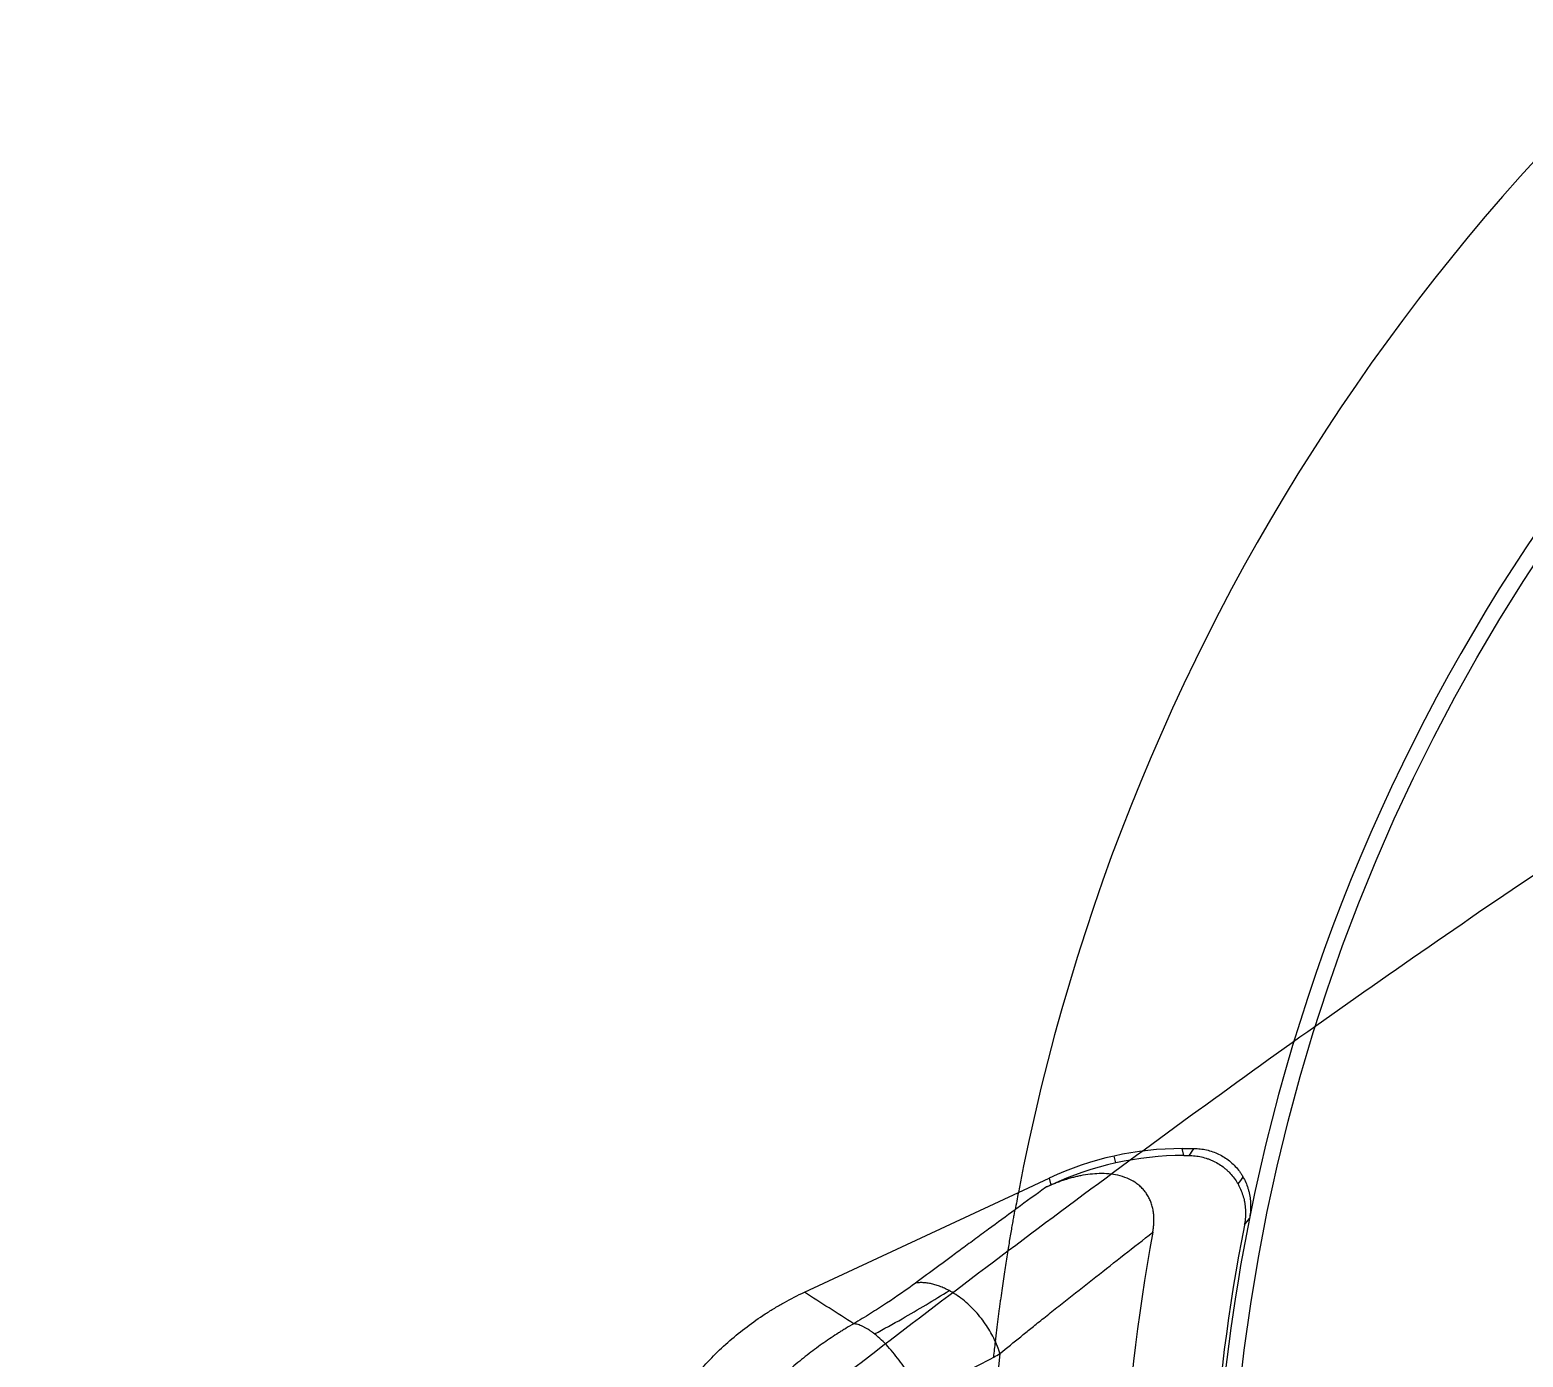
# Model space of a CAD drawing. Header units: millimetres. Extents: x 2234 to 3061, y 2092 to 2676.
# Drawn here: x 2640.5 to 2686.33, y 2482.61 to 2523.34 of the extents above; entities that cross this region are included whole.
import ezdxf

# ---------------------------------------------------------------- set-up
doc = ezdxf.new("R2010")
doc.units = ezdxf.units.MM
doc.layers.add('20', color=7, linetype='Continuous', true_color=0xffffff)
doc.layers.add('21', color=7, linetype='Continuous', true_color=0xffffff)
doc.layers.add('dim', color=82, linetype='Continuous', lineweight=9)
doc.styles.add('Capful-A', font='')
doc.styles.get('Capful-A').set_extended_font_data('Microsoft YaHei')
doc.dimstyles.new('Capful-A-2.5', dxfattribs={"dimscale": 2.5, "dimtxt": 2.5, "dimasz": 2.5, "dimexe": 1.5, "dimexo": 1, "dimgap": 1.5, "dimtad": 0, "dimdsep": 46, "dimtxsty": 'Capful-A', "dimcen": 0, "dimclrt": 2, "dimazin": 2, "dimtfac": 1, "dimtmove": 0, "dimatfit": 3, "dimfxl": 0, "dimtolj": 1, "dimtzin": 0, "dimarcsym": 0})

# ---------------------------------------------------------------- blocks, each defined once
blk = doc.blocks.new('*D45')
at = {"layer": 'Defpoints', "color": 0, "transparency": 16777216}
for p in [(2734.695, 2492.814), (2734.695, 2489.132), (2636.695, 2393.007)]:
    blk.add_point(p, dxfattribs=at)
at = {"layer": 'dim', "color": 0, "lineweight": -2, "transparency": 16777216}
blk.add_line((2734.695, 2490.382), (2734.695, 2492.814), dxfattribs=at)
at = {"layer": 'dim', "color": 2, "transparency": 16777216, "insert": (2734.695, 2498.51), "char_height": 6.25, "attachment_point": 5, "rotation": 90, "style": 'Capful-A', "bg_fill": 3, "box_fill_scale": 1.1, "bg_fill_color": 256, "bg_fill_true_color": 13158600, "bg_fill_transparency": 0}
blk.add_mtext('\\A1;98', dxfattribs=at)

msp = doc.modelspace()

# ---------------------------------------------------------------- linework, layer by layer
at = {"layer": '20', "color": 7, "linetype": 'Continuous', "lineweight": 18}
msp.add_line((2664.273, 2484.597), (2670.841, 2487.66), dxfattribs=at)
msp.add_arc((2734.695, 2475.507), 65, 76.70874, 169.22418, dxfattribs=at)
msp.add_ellipse((2734.696, 2475.507), major_axis=(-63.906, 11.878), ratio=0.999996, start_param=6.27888, end_param=6.28716, dxfattribs=at)
for points, knots in [([(2670.743, 2487.131), (2670.47, 2486.931), (2670.199, 2486.732), (2669.778, 2486.422), (2669.631, 2486.314), (2669.341, 2486.1), (2669.202, 2485.997), (2668.999, 2485.847), (2668.931, 2485.797), (2668.808, 2485.706), (2668.751, 2485.665), (2668.639, 2485.583), (2668.585, 2485.542), (2668.474, 2485.461), (2668.418, 2485.42), (2668.139, 2485.215), (2667.915, 2485.049), (2667.686, 2484.88)], [0, 0, 0, 0, 0.238732, 0.238732, 0.36561, 0.36561, 0.492488, 0.492488, 0.555927, 0.555927, 0.619366, 0.619366, 0.682805, 0.682805, 0.746244, 0.746244, 1, 1, 1, 1]), ([(2670.138, 2483.083), (2670.152, 2483.203), (2670.166, 2483.32), (2670.195, 2483.55), (2670.209, 2483.662), (2670.237, 2483.884), (2670.251, 2483.993), (2670.273, 2484.154), (2670.28, 2484.207), (2670.291, 2484.286), (2670.294, 2484.313), (2670.302, 2484.365), (2670.32, 2484.495), (2670.337, 2484.622), (2670.366, 2484.819), (2670.38, 2484.916), (2670.408, 2485.105), (2670.421, 2485.197), (2670.449, 2485.378), (2670.463, 2485.466), (2670.49, 2485.638), (2670.503, 2485.723), (2670.523, 2485.846), (2670.529, 2485.887), (2670.542, 2485.967), (2670.549, 2486.007), (2670.568, 2486.124), (2670.581, 2486.199), (2670.605, 2486.344), (2670.617, 2486.414), (2670.64, 2486.549), (2670.651, 2486.613), (2670.672, 2486.736), (2670.683, 2486.794), (2670.697, 2486.876), (2670.702, 2486.903), (2670.711, 2486.954), (2670.716, 2486.979), (2670.728, 2487.05), (2670.736, 2487.093), (2670.743, 2487.131)], [0, 0, 0, 0, 0.0625, 0.0625, 0.125, 0.125, 0.1875, 0.1875, 0.21875, 0.21875, 0.234375, 0.234375, 0.25, 0.3125, 0.3125, 0.375, 0.375, 0.4375, 0.4375, 0.5, 0.5, 0.5625, 0.5625, 0.59375, 0.59375, 0.625, 0.625, 0.6875, 0.6875, 0.75, 0.75, 0.8125, 0.8125, 0.875, 0.875, 0.90625, 0.90625, 0.9375, 0.9375, 1, 1, 1, 1]), ([(2658.696, 2475.892), (2658.697, 2476.121), (2658.716, 2476.577), (2658.79, 2477.253), (2658.91, 2477.92), (2659.022, 2478.36), (2659.117, 2478.688), (2659.168, 2478.851), (2659.224, 2479.014), (2659.261, 2479.122), (2659.281, 2479.176), (2659.38, 2479.444), (2659.554, 2479.865), (2659.857, 2480.473), (2660.202, 2481.057), (2660.46, 2481.431), (2660.664, 2481.705), (2660.734, 2481.795), (2660.842, 2481.929), (2660.878, 2481.974), (2660.951, 2482.062), (2661.136, 2482.28), (2661.484, 2482.654), (2661.98, 2483.118), (2662.508, 2483.546), (2662.88, 2483.807), (2663.12, 2483.963), (2663.168, 2483.993), (2663.265, 2484.054), (2663.314, 2484.084), (2663.462, 2484.173), (2663.561, 2484.23), (2663.861, 2484.396), (2664.065, 2484.5), (2664.273, 2484.597)], [0, 0, 0, 0, 0.0625, 0.125, 0.1875, 0.25, 0.25, 0.28125, 0.296875, 0.296875, 0.3125, 0.3125, 0.375, 0.4375, 0.5, 0.5625, 0.5625, 0.59375, 0.59375, 0.609375, 0.609375, 0.625, 0.6875, 0.75, 0.8125, 0.875, 0.875, 0.890625, 0.890625, 0.90625, 0.90625, 0.9375, 0.9375, 1, 1, 1, 1]), ([(2667.686, 2484.88), (2667.41, 2484.676), (2667.112, 2484.468), (2666.635, 2484.154), (2666.472, 2484.049), (2666.22, 2483.892), (2666.135, 2483.839), (2665.963, 2483.735), (2665.874, 2483.681), (2665.792, 2483.632)], [0, 0, 0, 0, 0.5, 0.5, 0.75, 0.75, 0.875, 0.875, 1, 1, 1, 1]), ([(2666.428, 2483.316), (2666.713, 2483.47), (2666.996, 2483.626), (2667.775, 2484.071), (2668.256, 2484.359), (2668.716, 2484.648)], [0, 0, 0, 0, 0.355031, 0.355031, 1, 1, 1, 1]), ([(2665.792, 2483.632), (2665.702, 2483.581), (2665.619, 2483.532), (2665.504, 2483.462), (2665.468, 2483.44), (2665.394, 2483.394), (2665.357, 2483.371), (2665.173, 2483.254), (2665.024, 2483.155), (2664.722, 2482.943), (2664.57, 2482.831), (2664.341, 2482.654), (2664.265, 2482.594), (2664.113, 2482.469), (2664.036, 2482.405), (2663.793, 2482.196), (2663.616, 2482.036), (2663.276, 2481.705), (2663.11, 2481.534), (2662.632, 2481.006), (2662.335, 2480.634), (2662.064, 2480.243)], [0, 0, 0, 0, 0.0625, 0.0625, 0.09375, 0.09375, 0.125, 0.125, 0.25, 0.25, 0.375, 0.375, 0.4375, 0.4375, 0.5, 0.5, 0.625, 0.625, 0.75, 0.75, 1, 1, 1, 1]), ([(2670.084, 2482.606), (2670.093, 2482.686), (2670.102, 2482.766), (2670.12, 2482.925), (2670.129, 2483.004), (2670.138, 2483.083)], [0, 0, 0, 0, 0.5, 0.5, 1, 1, 1, 1]), ([(2667.798, 2481.488), (2667.908, 2481.536), (2668.027, 2481.589), (2668.256, 2481.692), (2668.369, 2481.744), (2668.703, 2481.899), (2668.918, 2482.002), (2669.466, 2482.273), (2669.786, 2482.441), (2670.084, 2482.606)], [0, 0, 0, 0, 0.1374, 0.1374, 0.274799, 0.274799, 0.549598, 0.549598, 1, 1, 1, 1])]:
    msp.add_open_spline(points, degree=3, knots=knots, dxfattribs=at)
msp.add_open_spline([(2665.792, 2483.632), (2665.283, 2483.953), (2664.777, 2484.274), (2664.273, 2484.597)], degree=3, dxfattribs=at)
for points, weights in [([(2670.138, 2483.083), (2669.226, 2485.098), (2667.686, 2484.88)], [0.925222636025, 0.674441987499, 1]), ([(2667.798, 2481.488), (2666.84, 2483.513), (2665.792, 2483.632)], [1, 0.71169391973, 1])]:
    msp.add_rational_spline(points, weights, degree=2, dxfattribs=at)
at = {"layer": '21', "color": 7, "linetype": 'Continuous', "lineweight": 18}
for p, q in [((2673.829, 2488.564), (2673.781, 2488.778)), ((2675.919, 2488.793), (2675.872, 2489.007)), ((2675.872, 2489.007), (2676.228, 2489.007)), ((2675.919, 2488.793), (2676.071, 2488.793)), ((2670.841, 2487.66), (2671.79, 2488.102)), ((2671.837, 2487.888), (2671.676, 2487.812)), ((2671.79, 2488.102), (2671.837, 2487.888))]:
    msp.add_line(p, q, dxfattribs=at)
msp.add_circle((2734.695, 2475.507), 57.383, dxfattribs=at)
msp.add_circle((2734.695, 2475.507), 57.383, dxfattribs=at)
for radius, start, end in [(65, 76.70874, 169.22418), (57.886, 70.75015, 168.68839), (60.72, 169.63088, 199.67633), (57.998, 168.91937, 199.32262), (57.886, 168.68839, 199.44314), (65, 173.2824, 173.30685), (64.82, 173.61574, 236.41005)]:
    msp.add_arc((2734.695, 2475.507), radius, start, end, dxfattribs=at)
for centre, major_axis, ratio, start_param, end_param in [((2676.026, 2478.654), (2.244, -10.124), 0.96434, 2.930974, 3.352211), ((2676.073, 2478.44), (2.244, -10.124), 0.96434, 2.930974, 3.352211), ((2734.708, 2429.618), (-0.03, 90.795), 0.851421, 0.857519, 0.860636), ((2734.702, 2428.493), (-0.016, 89.63), 0.851413, 0.842556, 0.845702), ((2734.696, 2475.507), (-63.906, 11.878), 0.999996, 6.27888, 6.28716)]:
    msp.add_ellipse(centre, major_axis=major_axis, ratio=ratio, start_param=start_param, end_param=end_param, dxfattribs=at)
for points, knots in [([(2660.082, 2477.833), (2662.395, 2479.652), (2664.742, 2481.474), (2669.527, 2485.129), (2671.965, 2486.961), (2676.97, 2490.639), (2679.535, 2492.485), (2684.852, 2496.195), (2687.601, 2498.06), (2690.492, 2499.94)], [0, 0, 0, 0, 0.25, 0.25, 0.5, 0.5, 0.75, 0.75, 1, 1, 1, 1]), ([(2676.071, 2488.793), (2676.137, 2488.793), (2676.203, 2488.789), (2676.333, 2488.775), (2676.462, 2488.753), (2676.587, 2488.718), (2676.68, 2488.685), (2676.711, 2488.674), (2676.772, 2488.649), (2676.802, 2488.635), (2676.89, 2488.593), (2677.004, 2488.529), (2677.123, 2488.444), (2677.187, 2488.392), (2677.212, 2488.371), (2677.224, 2488.36), (2677.261, 2488.327), (2677.284, 2488.304), (2677.353, 2488.234), (2677.439, 2488.137), (2677.514, 2488.03), (2677.565, 2487.946), (2677.582, 2487.918), (2677.613, 2487.86), (2677.628, 2487.831), (2677.67, 2487.742), (2677.719, 2487.621), (2677.754, 2487.496), (2677.776, 2487.401), (2677.782, 2487.369), (2677.793, 2487.304), (2677.798, 2487.271), (2677.809, 2487.173), (2677.813, 2487.108), (2677.815, 2486.978), (2677.809, 2486.848), (2677.791, 2486.719), (2677.778, 2486.654)], [0, 0, 0, 0, 0.0625, 0.0625, 0.125, 0.1875, 0.1875, 0.21875, 0.21875, 0.25, 0.25, 0.3125, 0.375, 0.390625, 0.390625, 0.40625, 0.40625, 0.4375, 0.4375, 0.5, 0.5625, 0.5625, 0.59375, 0.59375, 0.625, 0.625, 0.6875, 0.75, 0.75, 0.78125, 0.78125, 0.8125, 0.8125, 0.875, 0.875, 0.9375, 1, 1, 1, 1]), ([(2676.228, 2489.007), (2676.295, 2489.007), (2676.425, 2489), (2676.554, 2488.979), (2676.681, 2488.95), (2676.744, 2488.932), (2676.869, 2488.889), (2676.99, 2488.839), (2677.104, 2488.776), (2677.215, 2488.706), (2677.268, 2488.668), (2677.371, 2488.585), (2677.42, 2488.541), (2677.511, 2488.448), (2677.554, 2488.399), (2677.614, 2488.322), (2677.634, 2488.296), (2677.671, 2488.242), (2677.689, 2488.214), (2677.741, 2488.13), (2677.772, 2488.072), (2677.828, 2487.954), (2677.852, 2487.894), (2677.884, 2487.801), (2677.898, 2487.754), (2677.911, 2487.707), (2677.919, 2487.675), (2677.923, 2487.659), (2677.941, 2487.578), (2677.952, 2487.514), (2677.967, 2487.384), (2677.971, 2487.319), (2677.971, 2487.221), (2677.971, 2487.188), (2677.968, 2487.123), (2677.966, 2487.09), (2677.956, 2486.991), (2677.947, 2486.926), (2677.934, 2486.861)], [0, 0, 0, 0, 0.0625, 0.125, 0.125, 0.1875, 0.1875, 0.25, 0.3125, 0.3125, 0.375, 0.375, 0.4375, 0.4375, 0.5, 0.5, 0.53125, 0.53125, 0.5625, 0.5625, 0.625, 0.625, 0.6875, 0.6875, 0.71875, 0.734375, 0.734375, 0.75, 0.75, 0.8125, 0.8125, 0.875, 0.875, 0.90625, 0.90625, 0.9375, 0.9375, 1, 1, 1, 1]), ([(2671.676, 2487.812), (2671.381, 2487.598), (2671.087, 2487.383), (2670.777, 2487.156), (2670.76, 2487.143), (2670.743, 2487.131)], [0, 0, 0, 0, 0.944517, 0.944517, 1, 1, 1, 1]), ([(2674.967, 2486.436), (2674.968, 2486.444), (2674.971, 2486.46), (2674.975, 2486.484), (2674.979, 2486.508), (2674.982, 2486.532), (2674.985, 2486.556), (2674.988, 2486.579), (2674.991, 2486.603), (2674.993, 2486.626), (2674.995, 2486.649), (2674.997, 2486.672), (2674.999, 2486.694), (2675, 2486.717), (2675.001, 2486.739), (2675.002, 2486.761), (2675.003, 2486.783), (2675.003, 2486.805), (2675.003, 2486.827), (2675.003, 2486.848), (2675.002, 2486.869), (2675.002, 2486.89), (2675.001, 2486.911), (2674.999, 2486.932), (2674.998, 2486.952), (2674.996, 2486.972), (2674.995, 2486.992), (2674.988, 2487.056), (2674.971, 2487.161), (2674.934, 2487.303), (2674.883, 2487.436), (2674.819, 2487.561), (2674.74, 2487.678), (2674.647, 2487.788), (2674.54, 2487.886), (2674.387, 2487.998), (2674.172, 2488.108), (2673.901, 2488.19), (2673.612, 2488.234), (2673.33, 2488.242), (2673.038, 2488.221), (2672.809, 2488.185), (2672.626, 2488.146), (2672.495, 2488.114), (2672.352, 2488.073), (2672.232, 2488.035), (2672.136, 2488.002), (2672.069, 2487.977), (2672.002, 2487.952), (2671.936, 2487.926), (2671.87, 2487.899), (2671.805, 2487.871), (2671.74, 2487.842), (2671.697, 2487.822), (2671.676, 2487.812)], [0, 0, 0, 0, 0.005356, 0.010672, 0.015947, 0.021183, 0.026377, 0.031532, 0.036646, 0.041719, 0.046752, 0.051744, 0.056695, 0.061606, 0.066476, 0.071305, 0.076093, 0.08084, 0.085546, 0.090211, 0.094835, 0.099418, 0.10396, 0.108461, 0.112921, 0.117341, 0.121719, 0.126057, 0.159057, 0.190932, 0.221802, 0.251804, 0.282802, 0.313952, 0.345465, 0.377549, 0.437309, 0.502433, 0.561905, 0.627883, 0.686568, 0.752536, 0.779303, 0.808806, 0.841, 0.875839, 0.891472, 0.907074, 0.922644, 0.938181, 0.953686, 0.969158, 0.984596, 1, 1, 1, 1]), ([(2670.138, 2483.083), (2670.152, 2483.203), (2670.166, 2483.32), (2670.195, 2483.55), (2670.209, 2483.662), (2670.237, 2483.884), (2670.251, 2483.993), (2670.273, 2484.154), (2670.28, 2484.207), (2670.291, 2484.286), (2670.294, 2484.313), (2670.302, 2484.365), (2670.32, 2484.495), (2670.337, 2484.622), (2670.366, 2484.819), (2670.38, 2484.916), (2670.408, 2485.105), (2670.421, 2485.197), (2670.449, 2485.378), (2670.463, 2485.466), (2670.49, 2485.638), (2670.503, 2485.723), (2670.523, 2485.846), (2670.529, 2485.887), (2670.542, 2485.967), (2670.549, 2486.007), (2670.568, 2486.124), (2670.581, 2486.199), (2670.605, 2486.344), (2670.617, 2486.414), (2670.64, 2486.549), (2670.651, 2486.613), (2670.672, 2486.736), (2670.683, 2486.794), (2670.697, 2486.876), (2670.702, 2486.903), (2670.711, 2486.954), (2670.716, 2486.979), (2670.728, 2487.05), (2670.736, 2487.093), (2670.743, 2487.131)], [0, 0, 0, 0, 0.0625, 0.0625, 0.125, 0.125, 0.1875, 0.1875, 0.21875, 0.21875, 0.234375, 0.234375, 0.25, 0.3125, 0.3125, 0.375, 0.375, 0.4375, 0.4375, 0.5, 0.5, 0.5625, 0.5625, 0.59375, 0.59375, 0.625, 0.625, 0.6875, 0.6875, 0.75, 0.75, 0.8125, 0.8125, 0.875, 0.875, 0.90625, 0.90625, 0.9375, 0.9375, 1, 1, 1, 1]), ([(2670.277, 2482.715), (2670.492, 2482.89), (2670.704, 2483.062), (2670.965, 2483.274), (2671.017, 2483.317), (2671.121, 2483.401), (2671.173, 2483.443), (2671.278, 2483.528), (2671.331, 2483.571), (2671.447, 2483.665), (2671.511, 2483.716), (2671.704, 2483.87), (2671.837, 2483.975), (2672.113, 2484.194), (2672.252, 2484.304), (2672.67, 2484.634), (2672.944, 2484.85), (2673.798, 2485.523), (2674.38, 2485.979), (2674.967, 2486.436)], [0, 0, 0, 0, 0.164144, 0.164144, 0.205181, 0.205181, 0.246217, 0.246217, 0.287253, 0.287253, 0.328289, 0.328289, 0.410361, 0.410361, 0.492433, 0.492433, 0.656578, 0.656578, 1, 1, 1, 1]), ([(2670.084, 2482.606), (2670.093, 2482.686), (2670.102, 2482.766), (2670.12, 2482.925), (2670.129, 2483.004), (2670.138, 2483.083)], [0, 0, 0, 0, 0.5, 0.5, 1, 1, 1, 1])]:
    msp.add_open_spline(points, degree=3, knots=knots, dxfattribs=at)
for points in [[(2677.778, 2486.654), (2677.83, 2486.723), (2677.882, 2486.792), (2677.934, 2486.861)], [(2670.084, 2482.606), (2670.15, 2482.642), (2670.214, 2482.679), (2670.277, 2482.715)]]:
    msp.add_open_spline(points, degree=3, dxfattribs=at)
msp.add_rational_spline([(2670.277, 2482.715), (2670.222, 2482.899), (2670.138, 2483.083)], [1, 0.957760303721, 0.925222636025], degree=2, dxfattribs=at)

# ---------------------------------------------------------------- next in the draw order: dimensions: what is measured, and where the dimension line sits
at = {"layer": 'dim'}
dim = msp.add_ordinate_dim(feature_location=(2734.695, 2489.132), offset=(0, 3.682), dtype=1, origin=(2636.695, 2393.007), dimstyle='Capful-A-2.5', override={"dimasz": 2, "dimexe": 0.49975, "dimexo": 0.49975, "dimgap": 0.49975}, dxfattribs=at)
dim.commit()
dim.dimension.update_dxf_attribs({"geometry": '*D45', "text_midpoint": (2734.695, 2498.51)})

doc.saveas('drawing.dxf')
